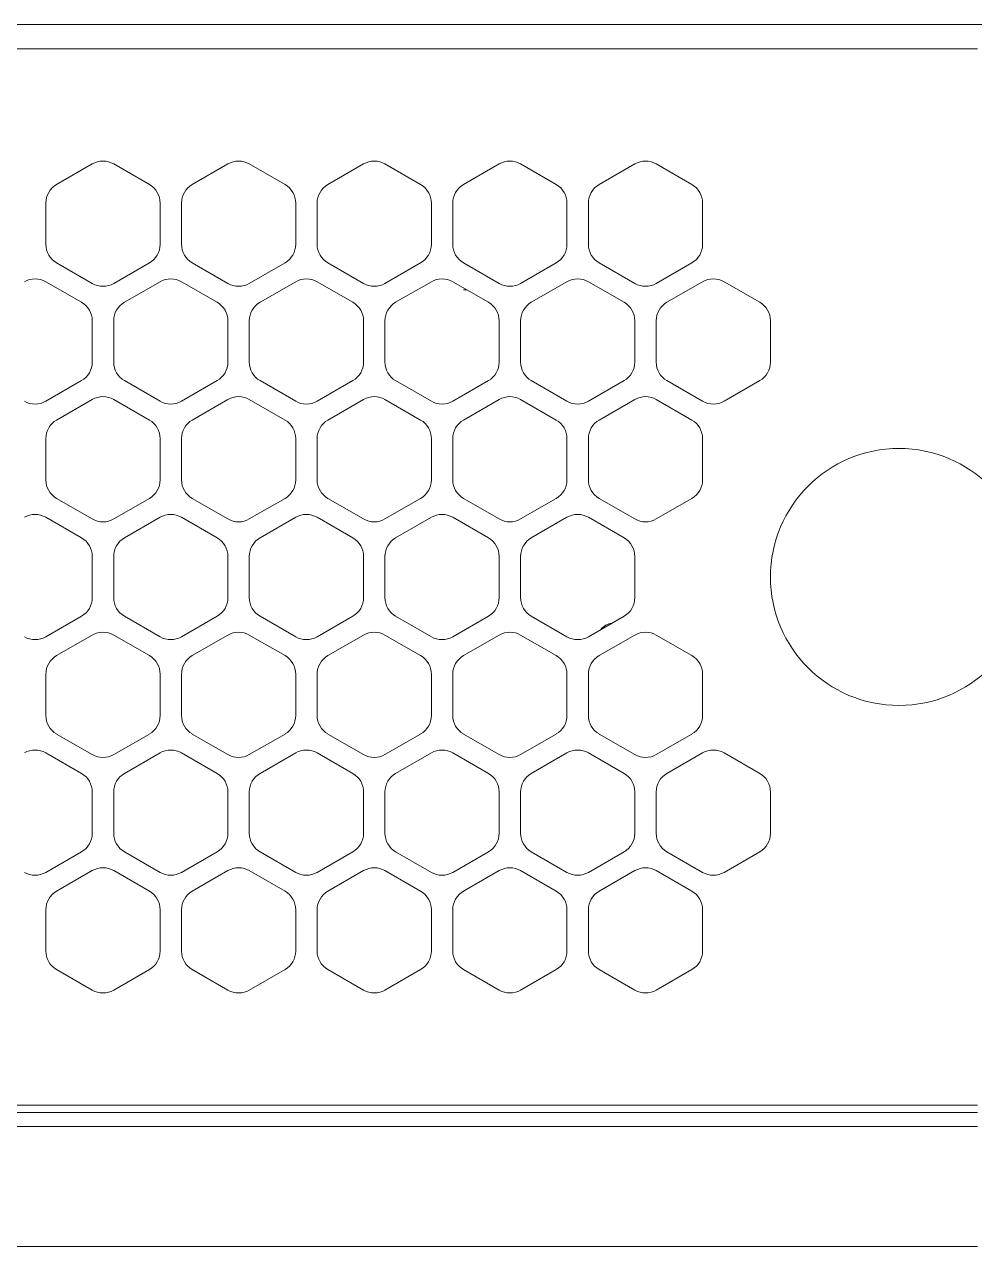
# Model space of a CAD drawing. Units: millimetres at full size, sheet at 1:30. Extents: x -17796 to 21385, y -23279 to 7734.
# Drawn here: x 18073.3 to 18139.9, y -1746.8 to -1661.2 of the extents above; entities that cross this region are included whole.
import ezdxf

# ---------------------------------------------------------------- set-up
doc = ezdxf.new("R2010")
doc.units = ezdxf.units.MM
doc.header["$LTSCALE"] = 30
doc.layers.add('0-1_(W)電灯', color=253, linetype='Continuous', lineweight=18)

msp = doc.modelspace()

# ---------------------------------------------------------------- linework, layer by layer
at = {"layer": '0-1_(W)電灯'}
for p, q in [((18150.57, -1661.24), (17579.57, -1661.24)), ((17870.57, -1662.94), (18140.07, -1662.94)), ((18075.57, -1672.45), (18078.07, -1671.01)), ((18079.57, -1671.01), (18082.07, -1672.45)), ((18085.07, -1672.45), (18087.57, -1671.01)), ((18089.07, -1671.01), (18091.57, -1672.45)), ((18094.57, -1672.45), (18097.07, -1671.01)), ((18098.57, -1671.01), (18101.07, -1672.45)), ((18104.07, -1672.45), (18106.57, -1671.01)), ((18108.07, -1671.01), (18110.57, -1672.45)), ((18113.57, -1672.45), (18116.07, -1671.01)), ((18117.57, -1671.01), (18120.07, -1672.45)), ((18074.82, -1676.64), (18074.82, -1673.75)), ((18082.82, -1673.75), (18082.82, -1676.64)), ((18084.32, -1676.64), (18084.32, -1673.75)), ((18092.32, -1673.75), (18092.32, -1676.64)), ((18093.82, -1676.64), (18093.82, -1673.75)), ((18101.82, -1673.75), (18101.82, -1676.64)), ((18103.32, -1676.64), (18103.32, -1673.75)), ((18111.32, -1673.75), (18111.32, -1676.64)), ((18112.82, -1676.64), (18112.82, -1673.75)), ((18120.82, -1673.75), (18120.82, -1676.64)), ((18078.07, -1679.38), (18075.57, -1677.94)), ((18082.07, -1677.94), (18079.57, -1679.38)), ((18087.57, -1679.38), (18085.07, -1677.94)), ((18091.57, -1677.94), (18089.07, -1679.38)), ((18097.07, -1679.38), (18094.57, -1677.94)), ((18101.07, -1677.94), (18098.57, -1679.38)), ((18106.57, -1679.38), (18104.07, -1677.94)), ((18110.57, -1677.94), (18108.07, -1679.38)), ((18116.07, -1679.38), (18113.57, -1677.94)), ((18120.07, -1677.94), (18117.57, -1679.38)), ((18074.82, -1679.26), (18077.32, -1680.7)), ((18080.32, -1680.7), (18082.82, -1679.26)), ((18084.32, -1679.26), (18086.82, -1680.7)), ((18089.82, -1680.7), (18092.32, -1679.26)), ((18093.82, -1679.26), (18096.32, -1680.7)), ((18099.32, -1680.7), (18101.82, -1679.26)), ((18103.32, -1679.26), (18105.82, -1680.7)), ((18108.82, -1680.7), (18111.32, -1679.26)), ((18112.82, -1679.26), (18115.32, -1680.7)), ((18118.32, -1680.7), (18120.82, -1679.26)), ((18122.32, -1679.26), (18124.82, -1680.7)), ((18104.07, -1679.84), (18104.32, -1679.84)), ((18078.07, -1682), (18078.07, -1684.89)), ((18079.57, -1684.89), (18079.57, -1682)), ((18087.57, -1682), (18087.57, -1684.89)), ((18089.07, -1684.89), (18089.07, -1682)), ((18097.07, -1682), (18097.07, -1684.89)), ((18098.57, -1684.89), (18098.57, -1682)), ((18106.57, -1682), (18106.57, -1684.89)), ((18108.07, -1684.89), (18108.07, -1682)), ((18116.07, -1682), (18116.07, -1684.89)), ((18117.57, -1684.89), (18117.57, -1682)), ((18125.57, -1682), (18125.57, -1684.89)), ((18077.32, -1686.19), (18074.82, -1687.63)), ((18082.82, -1687.63), (18080.32, -1686.19)), ((18086.82, -1686.19), (18084.32, -1687.63)), ((18092.32, -1687.63), (18089.82, -1686.19)), ((18096.32, -1686.19), (18093.82, -1687.63)), ((18101.82, -1687.63), (18099.32, -1686.19)), ((18105.82, -1686.19), (18103.32, -1687.63)), ((18111.32, -1687.63), (18108.82, -1686.19)), ((18115.32, -1686.19), (18112.82, -1687.63)), ((18120.82, -1687.63), (18118.32, -1686.19)), ((18124.82, -1686.19), (18122.32, -1687.63)), ((18075.57, -1688.95), (18078.07, -1687.51)), ((18079.57, -1687.51), (18082.07, -1688.95)), ((18085.07, -1688.95), (18087.57, -1687.51)), ((18089.07, -1687.51), (18091.57, -1688.95)), ((18094.57, -1688.95), (18097.07, -1687.51)), ((18098.57, -1687.51), (18101.07, -1688.95)), ((18104.07, -1688.95), (18106.57, -1687.51)), ((18108.07, -1687.51), (18110.57, -1688.95)), ((18113.57, -1688.95), (18116.07, -1687.51)), ((18117.57, -1687.51), (18120.07, -1688.95)), ((18074.82, -1693.14), (18074.82, -1690.25)), ((18082.82, -1690.25), (18082.82, -1693.14)), ((18084.32, -1693.14), (18084.32, -1690.25)), ((18092.32, -1690.25), (18092.32, -1693.14)), ((18093.82, -1693.14), (18093.82, -1690.25)), ((18101.82, -1690.25), (18101.82, -1693.14)), ((18103.32, -1693.14), (18103.32, -1690.25)), ((18111.32, -1690.25), (18111.32, -1693.14)), ((18112.82, -1693.14), (18112.82, -1690.25)), ((18120.82, -1690.25), (18120.82, -1693.14)), ((18078.07, -1695.88), (18075.57, -1694.44)), ((18082.07, -1694.44), (18079.57, -1695.88)), ((18087.57, -1695.88), (18085.07, -1694.44)), ((18091.57, -1694.44), (18089.07, -1695.88)), ((18097.07, -1695.88), (18094.57, -1694.44)), ((18101.07, -1694.44), (18098.57, -1695.88)), ((18106.57, -1695.88), (18104.07, -1694.44)), ((18110.57, -1694.44), (18108.07, -1695.88)), ((18116.07, -1695.88), (18113.57, -1694.44)), ((18120.07, -1694.44), (18117.57, -1695.88)), ((18074.82, -1695.76), (18077.32, -1697.2)), ((18080.32, -1697.2), (18082.82, -1695.76)), ((18084.32, -1695.76), (18086.82, -1697.2)), ((18089.82, -1697.2), (18092.32, -1695.76)), ((18093.82, -1695.76), (18096.32, -1697.2)), ((18099.32, -1697.2), (18101.82, -1695.76)), ((18103.32, -1695.76), (18105.82, -1697.2)), ((18108.82, -1697.2), (18111.32, -1695.76)), ((18112.82, -1695.76), (18115.32, -1697.2)), ((18078.07, -1698.5), (18078.07, -1701.39)), ((18079.57, -1701.39), (18079.57, -1698.5)), ((18087.57, -1698.5), (18087.57, -1701.39)), ((18089.07, -1701.39), (18089.07, -1698.5)), ((18097.07, -1698.5), (18097.07, -1701.39)), ((18098.57, -1701.39), (18098.57, -1698.5)), ((18106.57, -1698.5), (18106.57, -1701.39)), ((18108.07, -1701.39), (18108.07, -1698.5)), ((18116.07, -1698.5), (18116.07, -1701.39)), ((18077.32, -1702.69), (18074.82, -1704.13)), ((18082.82, -1704.13), (18080.32, -1702.69)), ((18086.82, -1702.69), (18084.32, -1704.13)), ((18092.32, -1704.13), (18089.82, -1702.69)), ((18096.32, -1702.69), (18093.82, -1704.13)), ((18101.82, -1704.13), (18099.32, -1702.69)), ((18105.82, -1702.69), (18103.32, -1704.13)), ((18111.32, -1704.13), (18108.82, -1702.69)), ((18115.32, -1702.69), (18112.82, -1704.13)), ((18075.57, -1705.45), (18078.07, -1704.01)), ((18079.57, -1704.01), (18082.07, -1705.45)), ((18085.07, -1705.45), (18087.57, -1704.01)), ((18089.07, -1704.01), (18091.57, -1705.45)), ((18094.57, -1705.45), (18097.07, -1704.01)), ((18098.57, -1704.01), (18101.07, -1705.45)), ((18104.07, -1705.45), (18106.57, -1704.01)), ((18108.07, -1704.01), (18110.57, -1705.45)), ((18113.57, -1705.45), (18116.07, -1704.01)), ((18117.57, -1704.01), (18120.07, -1705.45)), ((18074.82, -1709.64), (18074.82, -1706.75)), ((18082.82, -1706.75), (18082.82, -1709.64)), ((18084.32, -1709.64), (18084.32, -1706.75)), ((18092.32, -1706.75), (18092.32, -1709.64)), ((18093.82, -1709.64), (18093.82, -1706.75)), ((18101.82, -1706.75), (18101.82, -1709.64)), ((18103.32, -1709.64), (18103.32, -1706.75)), ((18111.32, -1706.75), (18111.32, -1709.64)), ((18112.82, -1709.64), (18112.82, -1706.75)), ((18120.82, -1706.75), (18120.82, -1709.64)), ((18078.07, -1712.38), (18075.57, -1710.94)), ((18082.07, -1710.94), (18079.57, -1712.38)), ((18087.57, -1712.38), (18085.07, -1710.94)), ((18091.57, -1710.94), (18089.07, -1712.38)), ((18097.07, -1712.38), (18094.57, -1710.94)), ((18101.07, -1710.94), (18098.57, -1712.38)), ((18106.57, -1712.38), (18104.07, -1710.94)), ((18110.57, -1710.94), (18108.07, -1712.38)), ((18116.07, -1712.38), (18113.57, -1710.94)), ((18120.07, -1710.94), (18117.57, -1712.38)), ((18074.82, -1712.26), (18077.32, -1713.7)), ((18080.32, -1713.7), (18082.82, -1712.26)), ((18084.32, -1712.26), (18086.82, -1713.7)), ((18089.82, -1713.7), (18092.32, -1712.26)), ((18093.82, -1712.26), (18096.32, -1713.7)), ((18099.32, -1713.7), (18101.82, -1712.26)), ((18103.32, -1712.26), (18105.82, -1713.7)), ((18108.82, -1713.7), (18111.32, -1712.26)), ((18112.82, -1712.26), (18115.32, -1713.7)), ((18118.32, -1713.7), (18120.82, -1712.26)), ((18122.32, -1712.26), (18124.82, -1713.7)), ((18078.07, -1715), (18078.07, -1717.89)), ((18079.57, -1717.89), (18079.57, -1715)), ((18087.57, -1715), (18087.57, -1717.89)), ((18089.07, -1717.89), (18089.07, -1715)), ((18097.07, -1715), (18097.07, -1717.89)), ((18098.57, -1717.89), (18098.57, -1715)), ((18106.57, -1715), (18106.57, -1717.89)), ((18108.07, -1717.89), (18108.07, -1715)), ((18116.07, -1715), (18116.07, -1717.89)), ((18117.57, -1717.89), (18117.57, -1715)), ((18125.57, -1715), (18125.57, -1717.89)), ((18077.32, -1719.19), (18074.82, -1720.63)), ((18082.82, -1720.63), (18080.32, -1719.19)), ((18086.82, -1719.19), (18084.32, -1720.63)), ((18092.32, -1720.63), (18089.82, -1719.19)), ((18096.32, -1719.19), (18093.82, -1720.63)), ((18101.82, -1720.63), (18099.32, -1719.19)), ((18105.82, -1719.19), (18103.32, -1720.63)), ((18111.32, -1720.63), (18108.82, -1719.19)), ((18115.32, -1719.19), (18112.82, -1720.63)), ((18120.82, -1720.63), (18118.32, -1719.19)), ((18124.82, -1719.19), (18122.32, -1720.63)), ((18075.57, -1721.95), (18078.07, -1720.51)), ((18079.57, -1720.51), (18082.07, -1721.95)), ((18085.07, -1721.95), (18087.57, -1720.51)), ((18089.07, -1720.51), (18091.57, -1721.95)), ((18094.57, -1721.95), (18097.07, -1720.51)), ((18098.57, -1720.51), (18101.07, -1721.95)), ((18104.07, -1721.95), (18106.57, -1720.51)), ((18108.07, -1720.51), (18110.57, -1721.95)), ((18113.57, -1721.95), (18116.07, -1720.51)), ((18117.57, -1720.51), (18120.07, -1721.95)), ((18074.82, -1726.14), (18074.82, -1723.25)), ((18082.82, -1723.25), (18082.82, -1726.14)), ((18084.32, -1726.14), (18084.32, -1723.25)), ((18092.32, -1723.25), (18092.32, -1726.14)), ((18093.82, -1726.14), (18093.82, -1723.25)), ((18101.82, -1723.25), (18101.82, -1726.14)), ((18103.32, -1726.14), (18103.32, -1723.25)), ((18111.32, -1723.25), (18111.32, -1726.14)), ((18112.82, -1726.14), (18112.82, -1723.25)), ((18120.82, -1723.25), (18120.82, -1726.14)), ((18078.07, -1728.88), (18075.57, -1727.44)), ((18082.07, -1727.44), (18079.57, -1728.88)), ((18087.57, -1728.88), (18085.07, -1727.44)), ((18091.57, -1727.44), (18089.07, -1728.88)), ((18097.07, -1728.88), (18094.57, -1727.44)), ((18101.07, -1727.44), (18098.57, -1728.88)), ((18106.57, -1728.88), (18104.07, -1727.44)), ((18110.57, -1727.44), (18108.07, -1728.88)), ((18116.07, -1728.88), (18113.57, -1727.44)), ((18120.07, -1727.44), (18117.57, -1728.88)), ((18140.07, -1737.44), (17865.32, -1737.44)), ((18140.07, -1736.94), (17870.57, -1736.94)), ((18140.07, -1738.44), (17865.32, -1738.44)), ((18140.07, -1746.84), (17865.32, -1746.84))]:
    msp.add_line(p, q, dxfattribs=at)
msp.add_circle((18134.57, -1699.94), 9, dxfattribs=at)
for centre, radius, start, end in [((18078.82, -1672.31), 1.5, 59.9981, 120.0019), ((18088.32, -1672.31), 1.5, 60.00036, 119.99964), ((18097.82, -1672.31), 1.5, 59.9982, 120.0018), ((18107.32, -1672.31), 1.5, 59.99795, 120.00205), ((18116.82, -1672.31), 1.5, 59.99825, 120.00175), ((18076.32, -1673.75), 1.5, 119.99868, 180.00042), ((18081.32, -1673.75), 1.5, 359.99789, 60.00301), ((18085.82, -1673.75), 1.5, 119.99959, 179.99951), ((18090.82, -1673.75), 1.5, 359.99827, 60.00165), ((18095.32, -1673.75), 1.5, 119.99885, 180.00123), ((18100.32, -1673.75), 1.5, 359.9999, 60.001), ((18104.82, -1673.75), 1.5, 119.99885, 180.00123), ((18109.82, -1673.75), 1.5, 359.9999, 60.001), ((18114.32, -1673.75), 1.5, 119.99868, 180.00042), ((18119.32, -1673.75), 1.5, 359.99897, 60.00193), ((18076.32, -1676.64), 1.5, 180.00046, 239.9993), ((18081.32, -1676.64), 1.5, 300.00019, 0.00004), ((18085.82, -1676.64), 1.5, 180.00046, 239.9993), ((18090.82, -1676.64), 1.5, 300.00151, 359.99972), ((18095.32, -1676.64), 1.5, 179.99883, 239.99994), ((18100.32, -1676.64), 1.5, 300.00134, 359.9989), ((18104.82, -1676.64), 1.5, 179.99883, 239.99994), ((18109.82, -1676.64), 1.5, 300.00134, 359.9989), ((18114.32, -1676.64), 1.5, 179.99938, 240.00038), ((18119.32, -1676.64), 1.5, 299.99929, 0.00095), ((18074.07, -1680.56), 1.5, 59.99913, 120.00087), ((18078.82, -1678.08), 1.5, 239.99902, 300.00098), ((18083.57, -1680.56), 1.5, 59.99913, 120.00087), ((18088.32, -1678.08), 1.5, 239.99934, 300.00066), ((18093.07, -1680.56), 1.5, 59.99945, 120.00055), ((18097.82, -1678.08), 1.5, 239.99934, 300.00066), ((18102.57, -1680.56), 1.5, 59.99908, 120.00092), ((18107.32, -1678.08), 1.5, 239.99902, 300.00098), ((18112.07, -1680.56), 1.5, 59.9989, 120.0011), ((18116.82, -1678.08), 1.5, 239.99911, 300.00089), ((18121.57, -1680.56), 1.5, 59.99945, 120.00055), ((18076.57, -1682), 1.5, 359.99855, 60.00235), ((18081.07, -1682), 1.5, 119.99844, 180.00066), ((18086.07, -1682), 1.5, 359.99892, 60.00099), ((18090.57, -1682), 1.5, 119.99975, 180.00034), ((18095.57, -1682), 1.5, 359.99892, 60.00099), ((18100.07, -1682), 1.5, 119.99975, 180.00034), ((18105.07, -1682), 1.5, 359.99963, 60.00127), ((18109.57, -1682), 1.5, 119.99844, 180.00066), ((18114.57, -1682), 1.5, 359.99729, 60.00164), ((18119.07, -1682), 1.5, 119.99844, 180.00066), ((18124.07, -1682), 1.5, 0.00055, 60.00035), ((18076.57, -1684.89), 1.5, 299.99954, 0.0007), ((18081.07, -1684.89), 1.5, 180.00056, 239.99921), ((18086.07, -1684.89), 1.5, 300.00085, 0.00037), ((18090.57, -1684.89), 1.5, 179.99892, 239.99985), ((18095.57, -1684.89), 1.5, 299.99995, 0.00128), ((18100.07, -1684.89), 1.5, 180.00001, 239.99877), ((18105.07, -1684.89), 1.5, 299.99954, 0.0007), ((18109.57, -1684.89), 1.5, 180.00056, 239.99921), ((18114.57, -1684.89), 1.5, 300.00011, 0.0021), ((18119.07, -1684.89), 1.5, 180.00056, 239.99921), ((18124.07, -1684.89), 1.5, 300.0016, 359.99864), ((18074.07, -1686.33), 1.5, 240.00038, 299.99962), ((18078.82, -1688.81), 1.5, 60.00056, 119.99944), ((18083.57, -1686.33), 1.5, 240.00038, 299.99962), ((18088.32, -1688.81), 1.5, 60.00071, 119.99929), ((18093.07, -1686.33), 1.5, 240.00076, 299.99924), ((18097.82, -1688.81), 1.5, 60.00071, 119.99929), ((18102.57, -1686.33), 1.5, 240.00044, 299.99956), ((18107.32, -1688.81), 1.5, 60.00033, 119.99967), ((18112.07, -1686.33), 1.5, 240.00044, 299.99956), ((18116.82, -1688.81), 1.5, 60.00093, 119.99907), ((18121.57, -1686.33), 1.5, 240.00059, 299.99941), ((18076.32, -1690.25), 1.5, 119.99945, 179.99965), ((18081.32, -1690.25), 1.5, 359.99947, 60.00143), ((18085.82, -1690.25), 1.5, 119.99945, 179.99965), ((18090.82, -1690.25), 1.5, 359.99984, 60.00007), ((18095.32, -1690.25), 1.5, 119.9987, 180.00138), ((18100.32, -1690.25), 1.5, 359.99947, 60.00143), ((18104.82, -1690.25), 1.5, 120.00076, 179.99933), ((18109.82, -1690.25), 1.5, 359.99947, 60.00143), ((18114.32, -1690.25), 1.5, 119.99945, 179.99965), ((18119.32, -1690.25), 1.5, 0.00039, 60.00051), ((18076.32, -1693.14), 1.5, 180.00025, 239.99952), ((18081.32, -1693.14), 1.5, 300.00004, 0.0002), ((18085.82, -1693.14), 1.5, 180.00133, 239.99843), ((18090.82, -1693.14), 1.5, 300.00134, 359.99988), ((18095.32, -1693.14), 1.5, 179.99969, 239.99908), ((18100.32, -1693.14), 1.5, 300.00209, 359.99815), ((18104.82, -1693.14), 1.5, 179.99969, 239.99908), ((18109.82, -1693.14), 1.5, 300.00094, 359.9993), ((18114.32, -1693.14), 1.5, 179.99932, 240.00044), ((18119.32, -1693.14), 1.5, 300.00209, 359.99815), ((18074.07, -1697.06), 1.5, 60.00101, 119.99899), ((18083.57, -1697.06), 1.5, 60.00124, 119.99876), ((18093.07, -1697.06), 1.5, 60.00156, 119.99844), ((18102.57, -1697.06), 1.5, 60.00101, 119.99899), ((18112.07, -1697.06), 1.5, 60.00101, 119.99899), ((18078.82, -1694.58), 1.5, 240.00101, 299.99899), ((18088.32, -1694.58), 1.5, 240.00139, 299.99861), ((18097.82, -1694.58), 1.5, 240.00139, 299.99861), ((18107.32, -1694.58), 1.5, 240.00106, 299.99894), ((18116.82, -1694.58), 1.5, 240.00116, 299.99884), ((18076.57, -1698.5), 1.5, 359.99991, 60.00099), ((18081.07, -1698.5), 1.5, 119.99943, 179.99967), ((18086.07, -1698.5), 1.5, 359.9992, 60.00071), ((18090.57, -1698.5), 1.5, 119.99959, 180.00049), ((18095.57, -1698.5), 1.5, 359.9992, 60.00071), ((18100.07, -1698.5), 1.5, 120.00074, 179.99934), ((18105.07, -1698.5), 1.5, 0.00083, 60.00007), ((18109.57, -1698.5), 1.5, 119.99943, 179.99967), ((18114.57, -1698.5), 1.5, 359.99849, 60.00044), ((18076.57, -1701.39), 1.5, 299.99943, 359.99967), ((18081.07, -1701.39), 1.5, 180.00083, 240.00007), ((18086.07, -1701.39), 1.5, 300.00074, 359.99934), ((18090.57, -1701.39), 1.5, 179.9992, 240.00071), ((18095.57, -1701.39), 1.5, 299.99959, 0.00049), ((18100.07, -1701.39), 1.5, 179.9992, 240.00071), ((18105.07, -1701.39), 1.5, 299.99943, 359.99967), ((18109.57, -1701.39), 1.5, 179.99991, 240.00099), ((18114.57, -1701.39), 1.5, 299.99999, 0.00108), ((18114.62, -1704.34), 1.173, 97.79422, 142.20466), ((18074.07, -1702.83), 1.5, 240.00101, 299.99899), ((18078.82, -1705.31), 1.5, 60.00106, 119.99894), ((18083.57, -1702.83), 1.5, 240.00101, 299.99899), ((18088.32, -1705.31), 1.5, 60.00139, 119.99861), ((18093.07, -1702.83), 1.5, 240.00156, 299.99844), ((18097.82, -1705.31), 1.5, 60.00139, 119.99861), ((18102.57, -1702.83), 1.5, 240.00124, 299.99876), ((18107.32, -1705.31), 1.5, 60.00101, 119.99899), ((18112.07, -1702.83), 1.5, 240.00101, 299.99899), ((18116.82, -1705.31), 1.5, 60.00161, 119.99839), ((18076.32, -1706.75), 1.5, 119.99868, 180.00042), ((18081.32, -1706.75), 1.5, 359.99961, 60.00129), ((18085.82, -1706.75), 1.5, 119.99983, 179.99927), ((18090.82, -1706.75), 1.5, 359.99999, 59.99993), ((18095.32, -1706.75), 1.5, 119.99909, 180.001), ((18100.32, -1706.75), 1.5, 0.00162, 59.99928), ((18104.82, -1706.75), 1.5, 119.99909, 180.001), ((18109.82, -1706.75), 1.5, 0.00054, 60.00036), ((18114.32, -1706.75), 1.5, 119.99778, 180.00132), ((18119.32, -1706.75), 1.5, 0.00054, 60.00036), ((18076.32, -1709.64), 1.5, 180.00047, 239.99816), ((18081.32, -1709.64), 1.5, 300.00171, 359.99967), ((18085.82, -1709.64), 1.5, 180.00047, 239.99816), ((18090.82, -1709.64), 1.5, 300.00096, 0.0014), ((18095.32, -1709.64), 1.5, 180.00084, 239.9968), ((18100.32, -1709.64), 1.5, 300.00171, 359.99967), ((18104.82, -1709.64), 1.5, 180.00084, 239.9968), ((18109.82, -1709.64), 1.5, 300.00171, 359.99967), ((18114.32, -1709.64), 1.5, 180.00047, 239.99816), ((18119.32, -1709.64), 1.5, 300.00171, 359.99967), ((18074.07, -1713.56), 1.5, 59.99592, 120.00408), ((18078.82, -1711.08), 1.5, 239.99564, 300.00436), ((18083.57, -1713.56), 1.5, 59.99575, 120.00425), ((18088.32, -1711.08), 1.5, 239.99602, 300.00398), ((18093.07, -1713.56), 1.5, 59.99607, 120.00393), ((18097.82, -1711.08), 1.5, 239.99602, 300.00398), ((18102.57, -1713.56), 1.5, 59.99569, 120.00431), ((18107.32, -1711.08), 1.5, 239.99587, 300.00413), ((18112.07, -1713.56), 1.5, 59.99569, 120.00431), ((18116.82, -1711.08), 1.5, 239.99579, 300.00421), ((18121.57, -1713.56), 1.5, 59.99624, 120.00376), ((18076.57, -1715), 1.5, 0.00026, 59.99836), ((18081.07, -1715), 1.5, 120.00326, 179.99812), ((18086.07, -1715), 1.5, 359.99971, 59.99793), ((18090.57, -1715), 1.5, 120.00366, 179.9987), ((18095.57, -1715), 1.5, 359.99863, 59.99901), ((18100.07, -1715), 1.5, 120.00457, 179.99779), ((18105.07, -1715), 1.5, 0.00026, 59.99836), ((18109.57, -1715), 1.5, 120.00326, 179.99812), ((18114.57, -1715), 1.5, 359.997, 59.99965), ((18119.07, -1715), 1.5, 120.0035, 179.99788), ((18124.07, -1715), 1.5, 0.00026, 59.99836), ((18076.57, -1717.89), 1.5, 300.00151, 359.99986), ((18081.07, -1717.89), 1.5, 180.00114, 239.99748), ((18086.07, -1717.89), 1.5, 300.00282, 359.99954), ((18090.57, -1717.89), 1.5, 180.00151, 239.99613), ((18095.57, -1717.89), 1.5, 300.00282, 359.99954), ((18100.07, -1717.89), 1.5, 180.00151, 239.99613), ((18105.07, -1717.89), 1.5, 300.00151, 359.99986), ((18109.57, -1717.89), 1.5, 180.00114, 239.99748), ((18114.57, -1717.89), 1.5, 300.00414, 359.99921), ((18119.07, -1717.89), 1.5, 180.00314, 239.99548), ((18124.07, -1717.89), 1.5, 300.00562, 359.99575), ((18078.82, -1721.81), 1.5, 59.99902, 120.00098), ((18088.32, -1721.81), 1.5, 59.99934, 120.00066), ((18097.82, -1721.81), 1.5, 59.99934, 120.00066), ((18107.32, -1721.81), 1.5, 59.99902, 120.00098), ((18116.82, -1721.81), 1.5, 59.99956, 120.00044), ((18074.07, -1719.33), 1.5, 239.9989, 300.0011), ((18083.57, -1719.33), 1.5, 239.99908, 300.00092), ((18093.07, -1719.33), 1.5, 239.99945, 300.00055), ((18102.57, -1719.33), 1.5, 239.99913, 300.00087), ((18112.07, -1719.33), 1.5, 239.99913, 300.00087), ((18121.57, -1719.33), 1.5, 239.99945, 300.00055), ((18076.32, -1723.25), 1.5, 120.00361, 179.99777), ((18081.32, -1723.25), 1.5, 0.0005, 59.99813), ((18085.82, -1723.25), 1.5, 120.00361, 179.99777), ((18090.82, -1723.25), 1.5, 0.00087, 59.99677), ((18095.32, -1723.25), 1.5, 120.00378, 179.99859), ((18100.32, -1723.25), 1.5, 0.0025, 59.99612), ((18104.82, -1723.25), 1.5, 120.00378, 179.99859), ((18109.82, -1723.25), 1.5, 0.0025, 59.99612), ((18114.32, -1723.25), 1.5, 120.00361, 179.99777), ((18119.32, -1723.25), 1.5, 0.00142, 59.9972), ((18076.32, -1726.14), 1.5, 180.0009, 239.99772), ((18081.32, -1726.14), 1.5, 300.00062, 0.00076), ((18085.82, -1726.14), 1.5, 180.0009, 239.99772), ((18090.82, -1726.14), 1.5, 300.00193, 0.00043), ((18095.32, -1726.14), 1.5, 179.99927, 239.99837), ((18100.32, -1726.14), 1.5, 300.00268, 359.9987), ((18104.82, -1726.14), 1.5, 179.99927, 239.99837), ((18109.82, -1726.14), 1.5, 300.00177, 359.99961), ((18114.32, -1726.14), 1.5, 179.99982, 239.9988), ((18119.32, -1726.14), 1.5, 300.00062, 0.00076), ((18078.82, -1727.58), 1.5, 239.99635, 300.00365), ((18088.32, -1727.58), 1.5, 239.9966, 300.0034), ((18097.82, -1727.58), 1.5, 239.99876, 300.00124), ((18107.32, -1727.58), 1.5, 239.9965, 300.0035), ((18116.82, -1727.58), 1.5, 240.00087, 299.99913)]:
    msp.add_arc(centre, radius, start, end, dxfattribs=at)

doc.saveas('drawing.dxf')
